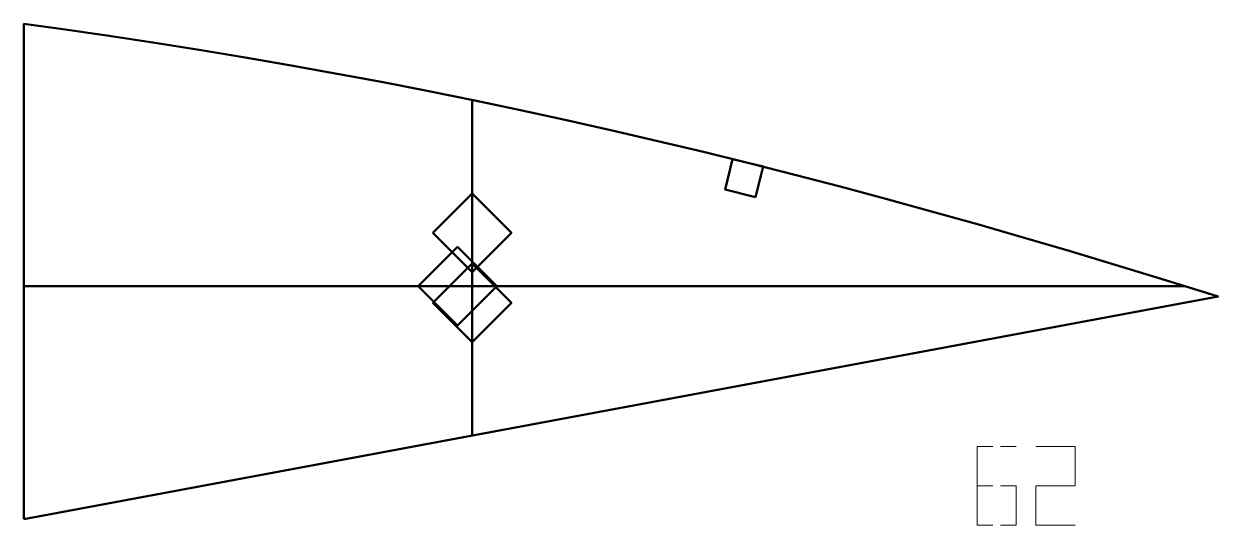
# Model space of a CAD drawing. Header units: metres. Extents: x 314 to 466, y 170 to 233.
import ezdxf

# ---------------------------------------------------------------- set-up
doc = ezdxf.new("R2010")
doc.units = ezdxf.units.M
doc.layers.add('Layer', color=1, linetype='Continuous', lineweight=50)
doc.layers.add('NumLabel', color=1, linetype='Continuous', lineweight=15)

msp = doc.modelspace()

# ---------------------------------------------------------------- linework, layer by layer
at = {"layer": 'Layer', "color": 7}
for p, q in [((371.05, 181), (371.05, 223.7)), ((371.05, 200.8), (371.05, 212.8)), ((371.05, 191.89), (371.05, 203.89)), ((314.01, 200), (461.74, 200)), ((363.19, 200), (375.19, 200))]:
    msp.add_line(p, q, dxfattribs=at)
at = {"layer": 'Layer'}
for points in [[(314.01, 170.37), (465.95, 198.69), (465.95, 198.69), (464.6, 199.11), (458.71, 200.94), (452.84, 202.74), (446.99, 204.49), (441.15, 206.21), (435.32, 207.89), (429.5, 209.52), (423.69, 211.12), (417.88, 212.68), (412.08, 214.19), (406.27, 215.66), (400.46, 217.09), (394.65, 218.48), (388.84, 219.83), (383.03, 221.14), (377.21, 222.41), (371.38, 223.63), (365.55, 224.81), (359.72, 225.95), (353.87, 227.05), (348.02, 228.1), (342.16, 229.12), (336.31, 230.09), (330.44, 231.02), (324.57, 231.91), (318.69, 232.75), (314.01, 233.39), (314.01, 170.37)], [(407.11, 211.34), (403.23, 212.29), (404.18, 216.18), (408.07, 215.22), (407.11, 211.34)], [(366.05, 206.8), (371.05, 211.8), (376.05, 206.8), (371.05, 201.8), (366.05, 206.8)], [(369.19, 205), (374.19, 200), (369.19, 195), (364.19, 200), (369.19, 205)], [(366.05, 197.89), (371.05, 202.89), (376.05, 197.89), (371.05, 192.89), (366.05, 197.89)]]:
    msp.add_lwpolyline(points, close=True, dxfattribs=at)
at = {"layer": 'NumLabel', "color": 1}
for points in [[(437.28, 179.6), (435.28, 179.6), (435.28, 169.6), (437.28, 169.6)], [(440.28, 179.6), (438.28, 179.6)], [(442.78, 179.6), (447.78, 179.6), (447.78, 174.6), (442.78, 174.6), (442.78, 169.6), (447.78, 169.6)], [(437.28, 174.6), (435.28, 174.6)], [(438.28, 169.6), (440.28, 169.6), (440.28, 174.6), (438.28, 174.6)]]:
    msp.add_lwpolyline(points, dxfattribs=at)

doc.saveas('drawing.dxf')
